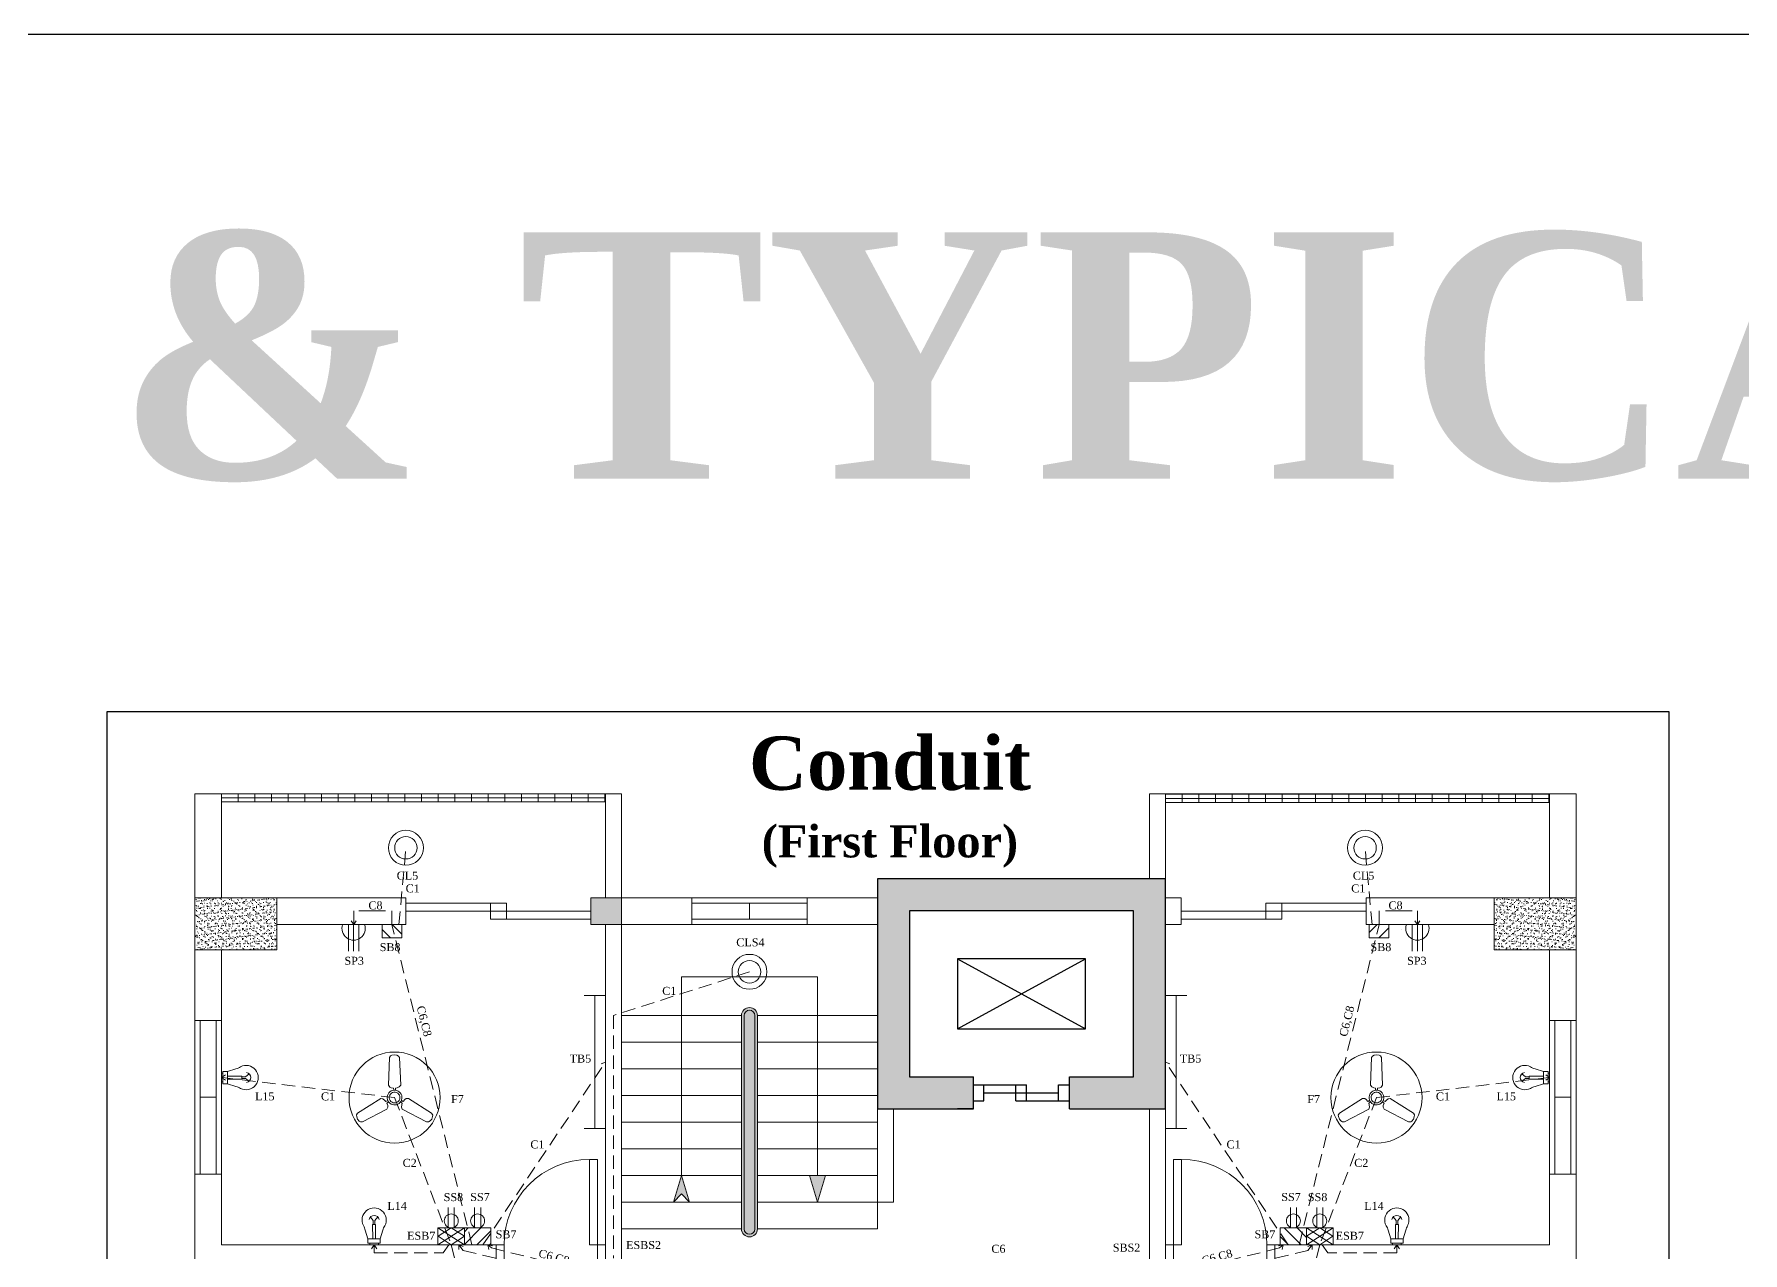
# Model space of a CAD drawing. Header units: inches. Extents: x -5775 to 2930, y 591 to 3437.
# Drawn here: x -3738 to -3097, y 1365 to 1822 of the extents above; entities that cross this region are included whole.
import ezdxf

# ---------------------------------------------------------------- set-up
doc = ezdxf.new("R2010")
doc.units = ezdxf.units.IN
doc.header["$LTSCALE"] = 20
doc.header["$MEASUREMENT"] = 0
doc.linetypes.add('HIDDEN', pattern=[0.375, 0.25, -0.125])
doc.layers.get('0').update_dxf_attribs({"lineweight": 5})
for name, color, linetype, lineweight in [('apps', 6, 'Continuous', 5), ('Baranda', 251, 'Continuous', 5), ('Door', 32, 'Continuous', 5), ('EPS', 1, 'HIDDEN', 5), ('Feature', 6, 'Continuous', 5), ('Fitting', 6, 'Continuous', 5), ('MPS', 5, 'HIDDEN', 5), ('Pillar', 250, 'Continuous', 5), ('Stair', 65, 'Continuous', 5), ('Stair Handle', 39, 'Continuous', 5), ('Window', 32, 'Continuous', 5)]:
    doc.layers.add(name, color=color, linetype=linetype, lineweight=lineweight)
for name, color, linetype in [('Box Text', 25, 'Continuous'), ('Lift', 59, 'Continuous'), ('SpecialText', 4, 'Continuous'), ('Text', 250, 'Continuous')]:
    doc.layers.add(name, color=color, linetype=linetype)
doc.styles.get("Standard").update_dxf_attribs({"font": 'times.ttf', "height": 6})
pattern_1 = [(37.5, (-3421.732, 1418.8442), (-0.11024, 3.37194), [0, -2.66, 0, -2.975, 0, -2.84375]), (7.5, (-3421.732, 1418.844), (3.09711, 4.93876), [0, -1.435, 0, -2.3975, 0, -0.91875]), (327.5, (-3423.8845, 1418.8442), (5.44975, 0.009903), [0, -0.875, 0, -3.15, 0, -4.1125]), (317.5, (-3423.8845, 1418.844), (5.26072, 1.53593), [0, -0.4375, 0, -2.065, 0, -2.3625])]
pattern_2 = [(315, (-205.471, 325.089), (3.977476, 3.977476), [])]

# ---------------------------------------------------------------- blocks, each defined once
blk = doc.blocks.new('Door1')
at = {"layer": 'Door'}
for points in [[(-6, 6), (-3, 6), (-3, 38), (-6, 38)], [(-41, 0), (-38, 0), (-38, 6), (-41, 6)], [(-3, 0), (0, 0), (0, 6), (-3, 6)]]:
    blk.add_lwpolyline(points, close=True, dxfattribs=at)
blk.add_arc((-6, 6), 32, 90, 180, dxfattribs=at)
blk = doc.blocks.new('Window1')
at = {"layer": 'Window'}
for p, q in [((36, 10), (-36, 10)), ((-36, 10), (-36, 0)), ((36, 8), (-36, 8)), ((0, 2), (0, 8)), ((36, 0), (36, 10)), ((-36, 2), (36, 2)), ((-36, 0), (36, 0))]:
    blk.add_line(p, q, dxfattribs=at)
blk = doc.blocks.new('Bulb')
at = {"layer": 'Feature'}
for p, q in [((-2.03, -0.08), (-2.64, -0.08)), ((-2.64, -0.08), (-2.64, -1.8)), ((-2.64, -1.8), (1.98, -1.8)), ((-0.85, -1.8), (-0.85, -7.14)), ((0.23, -7.14), (0.19, -1.8)), ((1.98, -0.08), (1.3, -0.08)), ((1.98, -1.8), (1.98, -0.08)), ((-0.65, -8.62), (-1.71, -9.96)), ((-0.85, -7.14), (0.23, -7.14)), ((-0.65, -7.14), (-0.65, -8.62)), ((0.02, -7.14), (0.02, -8.62)), ((0.02, -8.62), (1.03, -9.88))]:
    blk.add_line(p, q, dxfattribs=at)
blk.add_lwpolyline([(-2.03, 0.48), (1.3, 0.48), (1.3, -0.08), (-2.03, -0.08)], close=True, dxfattribs=at)
for centre, radius, start, end in [((-7.1, -4.32), 3.57, 319.3254, 349.89892), ((7.2, -4.26), 4.27, 189.39451, 214.76339), ((-0.36, -8.77), 4.55, 152.26004, 27.13295), ((-0.35, -8.62), 1.9, 189.2667, 350.32038)]:
    blk.add_arc(centre, radius, start, end, dxfattribs=at)
at = {"layer": 'Fitting'}
for p, q in [((-2.64, -1.8), (-3.59, -4.95)), ((1.98, -1.8), (2.99, -4.96))]:
    blk.add_line(p, q, dxfattribs=at)
blk = doc.blocks.new('Tube Light')
at = {"layer": 'Feature'}
for p, q in [((-4, 0), (-8, 0)), ((-8, 0), (0, 0)), ((-4, -26.55), (-4, 0)), ((-4, 0), (-4, -49.79)), ((-4, -49.79), (-8, -49.79)), ((-8, -49.79), (0, -49.79)), ((-7, -49.79), (-7, -49.79))]:
    blk.add_line(p, q, dxfattribs=at)
blk = doc.blocks.new('Main Distribution Board')
at = {"layer": 'Feature'}
for p, q in [((0, 0), (-10.5, -16.5)), ((-10.5, 0), (0, -16.5))]:
    blk.add_line(p, q, dxfattribs=at)
at = {"layer": 'Fitting'}
for p, q in [((-10.5, -16.5), (-10.5, 0)), ((-10.5, 0), (0, 0)), ((0, 0), (0, -7.1)), ((0, -7.1), (0, -16.5)), ((0, -16.5), (-10.5, -16.5))]:
    blk.add_line(p, q, dxfattribs=at)
blk = doc.blocks.new('Meter Board')
at = {"layer": 'Feature', "color": 5}
blk.add_blockref('Main Distribution Board', (0, 0), dxfattribs=at)
blk = doc.blocks.new('Combined SBEMSB')
at = {"layer": 'Feature'}
h = blk.add_hatch(dxfattribs=at)
h.set_pattern_fill('ANSI31', color=256, scale=45, angle=270, style=0)
h.set_pattern_definition(pattern_2)
h.paths.add_polyline_path([(-10.5, -16.5), (0, -16.5), (0, -7.1), (0, 0), (-10.5, 0)])
at = {"layer": 'apps'}
for p, q in [((-10.5, -24.7), (-5.3, -16.5)), ((-5.3, -16.5), (0, -24.7)), ((-5.3, -32.9), (-10.5, -24.7)), ((0, -24.7), (-5.3, -32.9))]:
    blk.add_line(p, q, dxfattribs=at)
at = {"layer": 'Feature'}
for p, q in [((-10.5, -16.5), (-10.5, 0)), ((-10.5, 0), (0, 0)), ((0, 0), (0, -7.1)), ((-23.3, -6.3), (-10.9, -6.3)), ((-23.3, -10.1), (-10.9, -10.1)), ((-14.9, -6.3), (-18.8, -6.3)), ((-14.9, -10.1), (-18.8, -10.1)), ((0, -7.1), (0, -16.5)), ((0, -16.5), (-10.5, -16.5)), ((-23.3, -22.8), (-10.9, -22.8)), ((-23.3, -26.6), (-10.9, -26.6)), ((-14.9, -22.8), (-18.8, -22.8)), ((-14.9, -26.6), (-18.8, -26.6))]:
    blk.add_line(p, q, dxfattribs=at)
for centre in [(-14.9, -8.2), (-14.9, -24.7)]:
    blk.add_ellipse(centre, major_axis=(3.09, 3.09), ratio=1, start_param=2.35619449019234, end_param=8.639379797371927, dxfattribs=at)
at = {"layer": 'Feature', "color": 5}
blk.add_blockref('Meter Board', (0, -16.5), dxfattribs=at)
blk = doc.blocks.new('Lower Socket')
at = {"layer": 'Feature'}
for p, q in [((-10, -2.23), (0.01, -2.23)), ((-5.82, -4.12), (-10, -4.12)), ((-10, -6.01), (0.01, -6.01)), ((0.01, -4.12), (-5.82, -4.12)), ((-1.45, -6.01), (-5.39, -6.01)), ((-1.45, -2.23), (-5.38, -2.23)), ((0.01, 0), (0.01, -8.24))]:
    blk.add_line(p, q, dxfattribs=at)
blk.add_ellipse((-1.45, -4.12), major_axis=(3.09, 3.09), ratio=1, start_param=6.728827, end_param=10.549932, dxfattribs=at)
blk = doc.blocks.new('Fan')
at = {"layer": 'apps'}
blk.add_circle((0, 0), 17.79, dxfattribs=at)
at = {"layer": 'Feature'}
for p, q in [((-1.94, 15.59), (-2.4, 4.83)), ((-1.53, 16.32), (-1.94, 15.59)), ((-1.01, 16.59), (-1.53, 16.32)), ((0, 16.75), (-1.01, 16.59)), ((0.92, 16.52), (0, 16.75)), ((1.59, 16.23), (0.92, 16.52)), ((1.95, 15.59), (1.59, 16.23)), ((2.39, 4.84), (1.95, 15.59)), ((-2.4, 4.83), (-1.88, 4.1)), ((-1.88, 4.1), (-1.31, 3.82)), ((-1.31, 3.82), (-0.36, 3.69)), ((-0.36, 3.69), (-0.35, 2.87)), ((0.37, 3.71), (0.98, 3.86)), ((0.37, 2.87), (0.37, 3.71)), ((0.98, 3.86), (1.83, 4.18)), ((1.83, 4.18), (2.39, 4.84)), ((-14.48, -6.11), (-14.85, -6.74)), ((-5.38, -0.35), (-14.48, -6.11)), ((-12.53, -9.47), (-2.99, -4.5)), ((-4.53, -0.5), (-5.38, -0.35)), ((-3.83, -1.08), (-4.53, -0.5)), ((-3.4, -1.54), (-3.83, -1.08)), ((-2.67, -1.11), (-3.4, -1.54)), ((-3.02, -2.16), (-2.31, -1.73)), ((-2.65, -3.04), (-3.02, -2.16)), ((-2.99, -4.5), (-2.61, -3.68)), ((-2.61, -3.68), (-2.65, -3.04)), ((2.3, -1.75), (3.03, -2.18)), ((3.38, -1.53), (2.66, -1.13)), ((2.85, -2.77), (2.7, -3.68)), ((2.7, -3.68), (3, -4.49)), ((3.03, -2.18), (2.85, -2.77)), ((3, -4.49), (12.53, -9.49)), ((3.96, -0.77), (3.38, -1.53)), ((4.49, -0.42), (3.96, -0.77)), ((5.39, -0.34), (4.49, -0.42)), ((14.47, -6.11), (5.39, -0.34)), ((14.9, -6.83), (14.47, -6.11)), ((-14.85, -6.74), (-14.76, -7.47)), ((-14.76, -7.47), (-14.51, -8.37)), ((-14.51, -8.37), (-13.86, -9.17)), ((-13.86, -9.17), (-13.37, -9.49)), ((-13.37, -9.49), (-12.53, -9.47)), ((12.53, -9.49), (13.26, -9.5)), ((13.26, -9.5), (13.85, -9.05)), ((13.85, -9.05), (14.5, -8.38)), ((14.5, -8.38), (14.87, -7.42)), ((14.87, -7.42), (14.9, -6.83))]:
    blk.add_line(p, q, dxfattribs=at)
blk.add_ellipse((0, 0), major_axis=(-2.25, -1.81), ratio=1, start_param=0.1099272146712063, end_param=6.393112521850792, dxfattribs=at)
blk.add_open_spline([(-1.48, -1.48), (-1.33, -1.62), (-1.16, -1.75), (-0.67, -2.01), (-0.32, -2.09), (0.38, -2.08), (0.73, -1.99), (1.33, -1.65), (1.59, -1.4), (1.96, -0.8), (2.07, -0.46), (2.1, 0.24), (2.03, 0.59), (1.73, 1.22), (1.5, 1.49), (0.93, 1.9), (0.6, 2.03), (-0.09, 2.12), (-0.45, 2.07), (-1.1, 1.81), (-1.39, 1.6), (-1.83, 1.06), (-1.99, 0.73), (-2.12, 0.05), (-2.09, -0.31), (-1.89, -0.96), (-1.71, -1.25), (-1.48, -1.48)], degree=3, knots=[0.109927, 0.109927, 0.109927, 0.109927, 0.4073, 0.4073, 0.908424, 0.908424, 1.409547, 1.409547, 1.91067, 1.91067, 2.411794, 2.411794, 2.912917, 2.912917, 3.414041, 3.414041, 3.915164, 3.915164, 4.416287, 4.416287, 4.917411, 4.917411, 5.418534, 5.418534, 5.919658, 5.919658, 6.393113, 6.393113, 6.393113, 6.393113], dxfattribs=at)
blk = doc.blocks.new('Switch Board')
at = {"layer": 'Feature'}
h = blk.add_hatch(dxfattribs=at)
h.set_pattern_fill('ANSI31', color=256, scale=45, angle=270, style=0)
h.set_pattern_definition(pattern_2)
h.paths.add_polyline_path([(-10.5, -16.45), (0, -16.45), (0, -7.11), (0, 0), (-10.5, 0)])
for p, q in [((-10.5, -16.45), (-10.5, 0)), ((-10.5, 0), (0, 0)), ((0, 0), (0, -7.11)), ((0, -7.11), (0, -16.45)), ((0, -16.45), (-10.5, -16.45))]:
    blk.add_line(p, q, dxfattribs=at)
blk = doc.blocks.new('Celling Fan')
at = {"layer": 'Feature', "lineweight": 5}
blk.add_ellipse((0, 0), major_axis=(3.09, 3.09), ratio=1, start_param=2.35619449019234, end_param=8.639379797371927, dxfattribs=at)
at = {"layer": 'Fitting'}
blk.add_circle((0, 0), 2.8, dxfattribs=at)
blk = doc.blocks.new('arrowMPS')
at = {"layer": 'EPS'}
for q in [(-1.48, 0.97), (-1.48, -0.97)]:
    blk.add_line((0, 0), q, dxfattribs=at)
blk = doc.blocks.new('arroeMPS')
at = {"layer": 'MPS'}
for q in [(-1.48, 0.97), (-1.48, -0.97)]:
    blk.add_line((0, 0), q, dxfattribs=at)

msp = doc.modelspace()

# ---------------------------------------------------------------- hatches: boundary and pattern name
at = {"layer": 'Baranda'}
h = msp.add_hatch(dxfattribs=at)
h.set_pattern_fill('GRATE', color=256, scale=50, style=0)
h.set_pattern_definition([(360, (-3667.732, 1533.861), (4e-16, 1.5625), []), (90, (-3667.732, 1533.861), (-6.25, 2e-15), [])])
h.paths.add_polyline_path([(-3523.73, 1536.86), (-3667.73, 1536.86), (-3667.73, 1533.86), (-3523.73, 1533.86)])
h = msp.add_hatch(dxfattribs=at)
h.set_pattern_fill('GRATE', color=256, scale=50, style=0)
h.set_pattern_definition([(360, (-3313.732, 1533.6333), (4e-16, 1.5625), []), (90, (-3313.732, 1533.633), (-6.25, 2e-15), [])])
h.paths.add_polyline_path([(-3169.73, 1533.63), (-3169.73, 1536.86), (-3313.73, 1536.86), (-3313.73, 1533.63)])
at = {"layer": 'Lift'}
h = msp.add_hatch(dxfattribs=at)
h.set_pattern_fill('AR-SAND', color=256, scale=1.75, style=0)
h.set_pattern_definition(pattern_1)
h.paths.add_polyline_path([(-3409.73, 1493.08), (-3325.73, 1493.08), (-3325.73, 1430.84), (-3349.73, 1430.84), (-3349.73, 1418.84), (-3313.73, 1418.84), (-3313.73, 1505.08), (-3421.73, 1505.08), (-3421.73, 1418.84), (-3385.73, 1418.84), (-3385.73, 1430.84), (-3409.73, 1430.84)])
h = msp.add_hatch(dxfattribs=at)
h.set_pattern_fill('AR-SAND', color=256, scale=1.75, style=0)
h.set_pattern_definition(pattern_1)
h.paths.add_polyline_path([(-3409.73, 1493.08), (-3325.73, 1493.08), (-3325.73, 1430.84), (-3349.73, 1430.84), (-3349.73, 1418.84), (-3313.73, 1418.84), (-3313.73, 1505.08), (-3421.73, 1505.08), (-3421.73, 1418.84), (-3385.73, 1418.84), (-3385.73, 1430.84), (-3409.73, 1430.84)])
at = {"layer": 'Pillar'}
h = msp.add_hatch(dxfattribs=at)
h.set_pattern_fill('AR-SAND', color=256, style=0)
h.set_pattern_definition([(37.5, (-3677.732, 753.861), (-0.0629934, 1.9268238), [0, -1.52, 0, -1.7, 0, -1.625]), (7.5, (-3677.732, 753.861), (1.769777, 2.822146), [0, -0.82, 0, -1.37, 0, -0.525]), (327.5, (-3678.962, 753.861), (3.114142, 0.005659), [0, -0.5, 0, -1.8, 0, -2.35]), (317.5, (-3678.962, 753.861), (3.006127, 0.8776756), [0, -0.25, 0, -1.18, 0, -1.35])])
h.paths.add_polyline_path([(-3159.73, 799.3), (-3190.38, 799.3), (-3190.38, 779.86), (-3159.73, 779.86)])
h.paths.add_polyline_path([(-3159.73, 990.59), (-3190.38, 990.59), (-3190.38, 971.15), (-3159.73, 971.15)])
h.paths.add_polyline_path([(-3289.73, 792.34), (-3303.18, 792.34), (-3303.18, 753.86), (-3289.73, 753.86)])
h.paths.add_polyline_path([(-3289.73, 983.86), (-3318.15, 983.86), (-3318.15, 977.86), (-3318.15, 969.64), (-3289.73, 969.64)])
h.paths.add_polyline_path([(-3159.73, 1333.03), (-3169.73, 1333.03), (-3176.52, 1333.03), (-3176.52, 1307.86), (-3159.73, 1307.86)])
h.paths.add_polyline_path([(-3305.88, 1341.09), (-3319.73, 1341.09), (-3319.73, 1313.86), (-3319.73, 1307.86), (-3313.73, 1307.86), (-3305.88, 1307.86)])
h.paths.add_polyline_path([(-3517.73, 1497.86), (-3529.19, 1497.86), (-3529.19, 1487.86), (-3517.73, 1487.86)])
h.paths.add_polyline_path([(-3660.94, 1333.03), (-3677.73, 1333.03), (-3677.73, 1307.86), (-3660.94, 1307.86)])
h.paths.add_polyline_path([(-3517.73, 1341.09), (-3531.58, 1341.09), (-3531.58, 1307.86), (-3523.73, 1307.86), (-3517.73, 1307.86), (-3517.73, 1313.86)])
h.paths.add_polyline_path([(-3647.08, 990.59), (-3677.73, 990.59), (-3677.73, 971.15), (-3647.08, 971.15)])
h.paths.add_polyline_path([(-3519.31, 983.86), (-3547.73, 983.86), (-3547.73, 969.64), (-3519.31, 969.64)])
h.paths.add_polyline_path([(-3647.08, 799.3), (-3677.73, 799.3), (-3677.73, 779.86), (-3647.08, 779.86)])
h.paths.add_polyline_path([(-3534.28, 792.34), (-3547.73, 792.34), (-3547.73, 753.86), (-3534.28, 753.86)])
h = msp.add_hatch(dxfattribs=at)
h.set_pattern_fill('AR-SAND', color=256, style=0)
h.set_pattern_definition([(37.5, (-3677.6458, 1478.419), (-0.06299, 1.926824), [0, -1.52, 0, -1.7, 0, -1.625]), (7.5, (-3677.6458, 1478.419), (1.76978, 2.82215), [0, -0.82, 0, -1.37, 0, -0.525]), (327.5, (-3678.8758, 1478.419), (3.11414, 0.00566), [0, -0.5, 0, -1.8, 0, -2.35]), (317.5, (-3678.8758, 1478.419), (3.00613, 0.87768), [0, -0.25, 0, -1.18, 0, -1.35])])
h.paths.add_polyline_path([(-3677.65, 1478.42), (-3646.99, 1478.42), (-3646.99, 1497.86), (-3677.65, 1497.86)])
h = msp.add_hatch(dxfattribs=at)
h.set_pattern_fill('AR-SAND', color=256, style=0)
h.set_pattern_definition([(142.5, (-3159.8183, 1478.419), (0.06299, 1.926824), [0, -1.52, 0, -1.7, 0, -1.625]), (172.5, (-3159.8183, 1478.419), (-1.76978, 2.82215), [0, -0.82, 0, -1.37, 0, -0.525]), (212.5, (-3158.5883, 1478.419), (-3.11414, 0.00566), [0, -0.5, 0, -1.8, 0, -2.35]), (222.5, (-3158.5883, 1478.419), (-3.00613, 0.87768), [0, -0.25, 0, -1.18, 0, -1.35])])
h.paths.add_polyline_path([(-3159.82, 1478.42), (-3159.82, 1497.86), (-3190.47, 1497.86), (-3190.47, 1478.42)])
at = {"layer": 'Stair Handle'}
for points in [[(-3466.73, 1453.78, 1), (-3472.73, 1453.78), (-3472.73, 1373.78, 1), (-3466.73, 1373.78)], [(-3466.73, 1453.78, 1), (-3472.73, 1453.78), (-3472.73, 1373.78, 1), (-3466.73, 1373.78)], [(-3495.23, 1393.78), (-3498.23, 1383.78), (-3495.23, 1386.96), (-3492.23, 1383.78)], [(-3495.23, 1393.78), (-3498.23, 1383.78), (-3495.23, 1386.96), (-3492.23, 1383.78)], [(-3441.23, 1393.78), (-3444.23, 1393.78), (-3447.23, 1393.78), (-3444.23, 1383.78)], [(-3441.23, 1393.78), (-3444.23, 1393.78), (-3447.23, 1393.78), (-3444.23, 1383.78)]]:
    msp.add_hatch(color=256, dxfattribs=at).paths.add_polyline_path(points)

# ---------------------------------------------------------------- linework, layer by layer
for p, q in [((-3677.73, 1536.86), (-3677.73, 1497.86)), ((-3677.73, 1536.86), (-3667.73, 1536.86)), ((-3667.73, 1536.86), (-3667.73, 1497.86)), ((-3523.73, 1524.86), (-3523.73, 1536.86)), ((-3523.73, 1536.86), (-3517.73, 1536.86)), ((-3517.73, 1536.86), (-3517.73, 1524.86)), ((-3319.73, 1524.86), (-3319.73, 1536.86)), ((-3319.73, 1536.86), (-3313.73, 1536.86)), ((-3313.73, 1536.86), (-3313.73, 1524.86)), ((-3159.73, 1536.86), (-3169.73, 1536.86)), ((-3169.73, 1536.86), (-3169.73, 1497.86)), ((-3159.73, 1536.86), (-3159.73, 1497.86)), ((-3523.73, 1524.86), (-3523.73, 1497.86)), ((-3517.73, 1524.86), (-3517.73, 1497.86)), ((-3319.73, 1524.86), (-3319.73, 1505.08)), ((-3313.73, 1524.86), (-3313.73, 1497.86)), ((-3667.73, 1497.86), (-3677.65, 1497.86)), ((-3598.55, 1497.86), (-3667.73, 1497.86)), ((-3598.55, 1497.86), (-3612.73, 1497.86)), ((-3598.55, 1487.86), (-3598.55, 1497.86)), ((-3431.73, 1497.86), (-3517.73, 1497.86)), ((-3431.73, 1497.86), (-3421.73, 1497.86)), ((-3421.73, 1497.86), (-3421.73, 1383.78)), ((-3421.73, 1497.86), (-3421.73, 1383.78)), ((-3307.82, 1497.86), (-3313.73, 1497.86)), ((-3307.82, 1497.86), (-3307.82, 1487.86)), ((-3236.09, 1497.86), (-3238.46, 1497.86)), ((-3238.46, 1497.86), (-3238.46, 1487.86)), ((-3190.47, 1497.86), (-3236.09, 1497.86)), ((-3218.73, 1497.86), (-3169.73, 1497.86)), ((-3169.73, 1497.86), (-3159.82, 1497.86)), ((-3618.73, 1487.86), (-3646.99, 1487.86)), ((-3612.73, 1487.86), (-3618.73, 1487.86)), ((-3612.73, 1487.86), (-3598.55, 1487.86)), ((-3523.73, 1487.86), (-3523.73, 1367.86)), ((-3431.73, 1487.86), (-3517.73, 1487.86)), ((-3517.73, 1487.86), (-3517.73, 1313.86)), ((-3517.73, 1487.86), (-3517.73, 1313.86)), ((-3431.73, 1487.86), (-3421.73, 1487.86)), ((-3313.73, 1487.86), (-3313.73, 1367.86)), ((-3313.73, 1487.86), (-3307.82, 1487.86)), ((-3238.46, 1487.86), (-3236.09, 1487.86)), ((-3236.09, 1487.86), (-3218.73, 1487.86)), ((-3218.73, 1487.86), (-3190.47, 1487.86)), ((-3225.21, 1485.86), (-3225.21, 1485.86)), ((-3677.73, 1478.42), (-3677.73, 727.86)), ((-3667.73, 1478.42), (-3667.73, 1367.86)), ((-3169.73, 1478.42), (-3169.73, 1367.86)), ((-3159.73, 1478.42), (-3159.73, 727.86)), ((-3415.73, 1418.84), (-3415.73, 1383.78)), ((-3319.73, 1418.84), (-3319.73, 1313.86)), ((-3421.73, 1383.78), (-3415.73, 1383.78)), ((-3421.73, 1383.78), (-3415.73, 1383.78)), ((-3667.73, 1367.86), (-3561.73, 1367.86)), ((-3571.73, 1367.86), (-3561.73, 1367.86)), ((-3529.73, 1367.86), (-3523.73, 1367.86)), ((-3529.73, 1367.86), (-3523.73, 1367.86)), ((-3307.73, 1367.86), (-3313.73, 1367.86)), ((-3307.73, 1367.86), (-3313.73, 1367.86)), ((-3169.73, 1367.86), (-3275.73, 1367.86)), ((-3265.73, 1367.86), (-3275.73, 1367.86))]:
    msp.add_line(p, q)
at = {"layer": 'Baranda'}
for p, q in [((-3667.73, 1536.86), (-3523.73, 1536.86)), ((-3667.73, 1533.86), (-3523.73, 1533.86)), ((-3169.73, 1536.86), (-3313.73, 1536.86)), ((-3169.73, 1533.63), (-3313.73, 1533.63))]:
    msp.add_line(p, q, dxfattribs=at)
at = {"layer": 'Box Text'}
msp.add_lwpolyline([(-3710.6, 1567.77), (-3125.06, 1567.77), (-3125.06, 696.94), (-3710.6, 696.94)], close=True, dxfattribs=at)
at = {"layer": 'Door'}
for p, q in [((-3598.55, 1495.86), (-3563.87, 1495.86)), ((-3598.55, 1492.86), (-3598.55, 1495.86)), ((-3598.55, 1492.86), (-3529.19, 1492.86)), ((-3566.87, 1495.86), (-3566.87, 1489.86)), ((-3560.87, 1495.86), (-3563.87, 1495.86)), ((-3560.87, 1489.86), (-3560.87, 1495.86)), ((-3529.19, 1492.86), (-3529.19, 1489.86)), ((-3238.46, 1492.86), (-3307.82, 1492.86)), ((-3307.82, 1492.86), (-3307.82, 1489.86)), ((-3276.14, 1489.86), (-3276.14, 1495.86)), ((-3276.14, 1495.86), (-3273.14, 1495.86)), ((-3238.46, 1495.86), (-3273.14, 1495.86)), ((-3270.14, 1495.86), (-3270.14, 1489.86)), ((-3238.46, 1492.86), (-3238.46, 1495.86)), ((-3238.46, 1495.86), (-3238.46, 1492.86)), ((-3566.87, 1489.86), (-3563.87, 1489.86)), ((-3563.87, 1489.86), (-3529.19, 1489.86)), ((-3563.87, 1489.86), (-3560.87, 1489.86)), ((-3273.14, 1489.86), (-3307.82, 1489.86)), ((-3273.14, 1489.86), (-3276.14, 1489.86)), ((-3270.14, 1489.86), (-3273.14, 1489.86))]:
    msp.add_line(p, q, dxfattribs=at)
at = {"layer": 'EPS'}
for p, q in [((-3469.73, 1470.17), (-3520.76, 1453.78)), ((-3520.76, 1453.78), (-3520.76, 1362.82)), ((-3602.8, 1423.03), (-3667.73, 1430.54)), ((-3234.66, 1423.03), (-3169.73, 1430.54)), ((-3602.8, 1423.03), (-3581.54, 1367.86)), ((-3234.66, 1423.03), (-3255.92, 1367.86)), ((-3581.54, 1367.86), (-3571.73, 1326.89)), ((-3577.13, 1365.76), (-3578.74, 1367.86)), ((-3577.13, 1365.76), (-3517.73, 1351.47)), ((-3260.33, 1365.76), (-3319.73, 1351.47)), ((-3255.92, 1367.86), (-3265.73, 1326.89)), ((-3260.33, 1365.76), (-3258.73, 1367.86))]:
    msp.add_line(p, q, dxfattribs=at)
at = {"layer": 'Lift'}
for p, q in [((-3421.73, 1505.08), (-3421.73, 1418.84)), ((-3313.73, 1505.08), (-3421.73, 1505.08)), ((-3421.73, 1505.08), (-3421.73, 1418.84)), ((-3313.73, 1418.84), (-3313.73, 1505.08)), ((-3409.73, 1493.08), (-3409.73, 1430.84)), ((-3325.73, 1493.08), (-3409.73, 1493.08)), ((-3325.73, 1430.84), (-3325.73, 1493.08)), ((-3391.73, 1475.08), (-3391.73, 1448.84)), ((-3343.73, 1475.08), (-3391.73, 1475.08)), ((-3391.73, 1448.84), (-3343.73, 1475.08)), ((-3391.73, 1475.08), (-3343.73, 1448.84)), ((-3343.73, 1448.84), (-3343.73, 1475.08)), ((-3391.73, 1448.84), (-3343.73, 1448.84)), ((-3349.73, 1448.84), (-3343.73, 1448.84)), ((-3409.73, 1430.84), (-3385.73, 1430.84)), ((-3385.73, 1418.84), (-3385.73, 1430.84)), ((-3349.73, 1430.84), (-3325.73, 1430.84)), ((-3349.73, 1418.84), (-3349.73, 1430.84)), ((-3385.73, 1427.84), (-3381.84, 1427.84)), ((-3381.84, 1421.84), (-3381.84, 1427.84)), ((-3381.84, 1427.84), (-3365.85, 1427.84)), ((-3381.84, 1424.84), (-3365.85, 1424.84)), ((-3369.85, 1421.84), (-3369.85, 1427.84)), ((-3365.85, 1421.84), (-3365.85, 1427.84)), ((-3365.85, 1424.84), (-3353.86, 1424.84)), ((-3353.86, 1427.84), (-3349.73, 1427.84)), ((-3353.86, 1421.84), (-3353.86, 1427.84)), ((-3421.73, 1418.84), (-3385.73, 1418.84)), ((-3421.73, 1418.84), (-3385.73, 1418.84)), ((-3385.73, 1418.84), (-3391.73, 1418.84)), ((-3391.73, 1418.84), (-3385.73, 1418.84)), ((-3385.73, 1421.84), (-3381.84, 1421.84)), ((-3369.85, 1421.84), (-3353.86, 1421.84)), ((-3353.86, 1421.84), (-3349.73, 1421.84)), ((-3349.73, 1418.84), (-3313.73, 1418.84))]:
    msp.add_line(p, q, dxfattribs=at)
at = {"layer": 'MPS'}
for p, q in [((-3601.18, 1487.86), (-3598.55, 1516.67)), ((-3236.29, 1487.86), (-3238.92, 1516.67)), ((-3611.24, 1493.09), (-3618.13, 1493.09)), ((-3618.13, 1493.09), (-3618.13, 1487.87)), ((-3611.24, 1493.09), (-3603.8, 1493.09)), ((-3603.8, 1493.09), (-3603.8, 1487.86)), ((-3226.22, 1493.09), (-3233.66, 1493.09)), ((-3233.66, 1493.09), (-3233.66, 1487.86)), ((-3226.22, 1493.09), (-3219.33, 1493.09)), ((-3219.33, 1493.09), (-3219.33, 1487.87)), ((-3573.8, 1367.86), (-3603.8, 1487.86)), ((-3263.66, 1367.86), (-3233.66, 1487.86)), ((-3569.68, 1367.86), (-3523.73, 1436.34)), ((-3267.78, 1367.86), (-3313.73, 1436.34)), ((-3610.45, 1367.86), (-3610.45, 1364.86)), ((-3610.45, 1364.86), (-3584.59, 1364.86)), ((-3584.59, 1364.86), (-3582.49, 1367.86)), ((-3582.49, 1367.86), (-3571.73, 1367.86)), ((-3566.43, 1366.69), (-3567.79, 1367.86)), ((-3566.43, 1366.69), (-3517.73, 1354.53)), ((-3271.03, 1366.69), (-3319.73, 1354.53)), ((-3271.03, 1366.69), (-3269.67, 1367.86)), ((-3254.97, 1367.86), (-3265.73, 1367.86)), ((-3252.87, 1364.86), (-3254.97, 1367.86)), ((-3227.02, 1364.86), (-3252.87, 1364.86)), ((-3227.02, 1367.86), (-3227.02, 1364.86))]:
    msp.add_line(p, q, dxfattribs=at)
at = {"layer": 'Pillar'}
for p, q in [((-3677.73, 1497.86), (-3646.99, 1497.86)), ((-3677.73, 1497.86), (-3677.73, 1478.42)), ((-3646.99, 1497.86), (-3646.99, 1478.42)), ((-3517.73, 1497.86), (-3529.19, 1497.86)), ((-3529.19, 1497.86), (-3529.19, 1487.86)), ((-3517.73, 1487.86), (-3517.73, 1497.86)), ((-3159.73, 1497.86), (-3190.47, 1497.86)), ((-3190.47, 1497.86), (-3190.47, 1478.42)), ((-3159.73, 1497.86), (-3159.73, 1478.42)), ((-3529.19, 1487.86), (-3517.73, 1487.86)), ((-3646.99, 1478.42), (-3677.73, 1478.42)), ((-3190.47, 1478.42), (-3159.73, 1478.42))]:
    msp.add_line(p, q, dxfattribs=at)
at = {"layer": 'SpecialText'}
msp.add_lwpolyline([(-5775.24, 1821.65), (-1536.2, 1821.65), (-1536.2, 591.27), (-5775.24, 591.27)], close=True, dxfattribs=at)
at = {"layer": 'Stair'}
for p, q in [((-3472.73, 1453.78), (-3517.73, 1453.78)), ((-3466.73, 1453.78), (-3421.73, 1453.78)), ((-3472.73, 1443.78), (-3517.73, 1443.78)), ((-3466.73, 1443.78), (-3421.73, 1443.78)), ((-3472.73, 1433.78), (-3517.73, 1433.78)), ((-3466.73, 1433.78), (-3421.73, 1433.78)), ((-3472.73, 1423.78), (-3517.73, 1423.78)), ((-3466.73, 1423.78), (-3421.73, 1423.78)), ((-3472.73, 1413.78), (-3517.73, 1413.78)), ((-3466.73, 1413.78), (-3421.73, 1413.78)), ((-3472.73, 1403.78), (-3517.73, 1403.78)), ((-3466.73, 1403.78), (-3421.73, 1403.78)), ((-3472.73, 1393.78), (-3517.73, 1393.78)), ((-3466.73, 1393.78), (-3421.73, 1393.78)), ((-3444.23, 1393.78), (-3447.23, 1393.78)), ((-3444.23, 1393.78), (-3447.23, 1393.78)), ((-3444.23, 1393.78), (-3441.23, 1393.78)), ((-3472.73, 1383.78), (-3517.73, 1383.78)), ((-3495.23, 1383.78), (-3498.23, 1383.78)), ((-3495.23, 1383.78), (-3492.23, 1383.78)), ((-3495.23, 1383.78), (-3492.23, 1383.78)), ((-3466.73, 1383.78), (-3421.73, 1383.78)), ((-3421.73, 1373.78), (-3421.73, 1383.78)), ((-3472.73, 1373.78), (-3517.73, 1373.78)), ((-3466.73, 1373.78), (-3421.73, 1373.78))]:
    msp.add_line(p, q, dxfattribs=at)
at = {"layer": 'Stair Handle'}
for p, q in [((-3495.23, 1393.78), (-3495.23, 1468.31)), ((-3495.23, 1468.31), (-3444.23, 1468.31)), ((-3495.23, 1393.78), (-3495.23, 1468.31)), ((-3444.23, 1468.31), (-3444.23, 1393.78)), ((-3444.23, 1468.31), (-3444.23, 1393.78)), ((-3472.73, 1453.78), (-3472.73, 1373.78)), ((-3472.73, 1453.78), (-3472.73, 1373.78)), ((-3471.73, 1453.78), (-3471.73, 1373.78)), ((-3471.73, 1453.78), (-3471.73, 1373.78)), ((-3467.73, 1453.78), (-3467.73, 1373.78)), ((-3467.73, 1453.78), (-3467.73, 1373.78)), ((-3466.73, 1453.78), (-3466.73, 1373.78)), ((-3466.73, 1453.78), (-3466.73, 1373.78)), ((-3498.23, 1383.78), (-3495.23, 1393.78)), ((-3498.23, 1383.78), (-3495.23, 1393.78)), ((-3492.23, 1383.78), (-3495.23, 1393.78)), ((-3492.23, 1383.78), (-3495.23, 1393.78)), ((-3447.23, 1393.78), (-3444.23, 1383.78)), ((-3447.23, 1393.78), (-3444.23, 1383.78)), ((-3441.23, 1393.78), (-3444.23, 1383.78)), ((-3441.23, 1393.78), (-3444.23, 1383.78)), ((-3495.23, 1386.96), (-3498.23, 1383.78)), ((-3495.23, 1386.96), (-3498.23, 1383.78)), ((-3495.23, 1386.96), (-3492.23, 1383.78)), ((-3495.23, 1386.96), (-3492.23, 1383.78))]:
    msp.add_line(p, q, dxfattribs=at)
for centre, radius, start, end in [((-3469.73, 1453.78), 3, 0, 180), ((-3469.73, 1453.78), 3, 0, 180), ((-3469.73, 1453.78), 2, 0, 180), ((-3469.73, 1453.78), 2, 0, 180), ((-3469.73, 1373.78), 3, 180, 0), ((-3469.73, 1373.78), 3, 180, 0), ((-3469.73, 1373.78), 2, 180, 0), ((-3469.73, 1373.78), 2, 180, 0)]:
    msp.add_arc(centre, radius, start, end, dxfattribs=at)

# ---------------------------------------------------------------- block references
for p, xscale, rotation in [((-3667.73, 1423.14), 0.8000000000924956, 90), ((-3169.73, 1423.14), -0.8000000000924956, 270)]:
    msp.add_blockref('Window1', p, dxfattribs=dict(xscale=xscale, rotation=rotation))
msp.add_blockref('Door1', (-3523.73, 1361.86))
at = {"xscale": -1}
msp.add_blockref('Door1', (-3313.73, 1361.86), dxfattribs=at)
at = {"layer": 'EPS'}
for name, p, rotation in [('arroeMPS', (-3523.73, 1436.34), 56.93053206840855), ('arrowMPS', (-3667.73, 1430.54), 180), ('arroeMPS', (-3610.45, 1367.86), 90), ('arrowMPS', (-3578.74, 1367.86), 126.0884608409126), ('arroeMPS', (-3567.79, 1367.86), 135.2134541485931)]:
    msp.add_blockref(name, p, dxfattribs=dict(at, rotation=rotation))
at = {"layer": 'EPS', "xscale": -1}
for name, p, rotation in [('arroeMPS', (-3313.73, 1436.34), 303.0694679315915), ('arrowMPS', (-3169.73, 1430.54), 180), ('arroeMPS', (-3269.67, 1367.86), 224.7865458514069), ('arrowMPS', (-3258.73, 1367.86), 233.9115391590874), ('arroeMPS', (-3227.02, 1367.86), 270)]:
    msp.add_blockref(name, p, dxfattribs=dict(at, rotation=rotation))
at = {"layer": 'Fitting'}
for name, p, xscale, yscale, zscale in [('Celling Fan', (-3598.55, 1516.67), 1.500000000174623, 1.500000000174623, 1.500000000174), ('Celling Fan', (-3238.92, 1516.67), -1.500000000174623, 1.500000000174623, 1.500000000174), ('Celling Fan', (-3469.73, 1470.17), 1.500000000174623, 1.500000000174623, 1.500000000174), ('Fan', (-3602.8, 1423.03), 0.9600000001119042, 0.9600000001119042, 0.96000000011136), ('Fan', (-3234.66, 1423.03), -0.9600000001119042, 0.9600000001119042, 0.96000000011136)]:
    msp.add_blockref(name, p, dxfattribs=dict(at, xscale=xscale, yscale=yscale, zscale=zscale))
for name, p, rotation in [('Lower Socket', (-3622.26, 1487.86), 90), ('Bulb', (-3170.22, 1430.18), 270)]:
    msp.add_blockref(name, p, dxfattribs=dict(at, rotation=rotation))
at = {"layer": 'Fitting', "yscale": 0.3000000000356522}
for p, xscale in [((-3600.1, 1487.86), 0.7000000000807631), ((-3237.36, 1487.86), -0.7000000000807631)]:
    msp.add_blockref('Switch Board', p, dxfattribs=dict(at, xscale=xscale))
at = {"layer": 'Fitting', "xscale": -1}
for name, p, rotation in [('Lower Socket', (-3215.21, 1487.86), 270), ('Bulb', (-3667.25, 1430.18), 90)]:
    msp.add_blockref(name, p, dxfattribs=dict(at, rotation=rotation))
at = {"layer": 'Fitting'}
msp.add_blockref('Tube Light', (-3523.73, 1461.24), dxfattribs=at)
at = {"layer": 'Fitting', "xscale": -1}
msp.add_blockref('Tube Light', (-3313.73, 1461.24), dxfattribs=at)
at = {"layer": 'Fitting', "color": 3, "rotation": 180}
msp.add_blockref('Bulb', (-3610.81, 1368.34), dxfattribs=at)
at = {"layer": 'Fitting', "yscale": 0.6000000000694854, "zscale": 0.6000000000696}
for p, xscale, rotation in [((-3566.73, 1367.86), 0.6000000000694854, 270), ((-3270.73, 1367.86), -0.6000000000694854, 90)]:
    msp.add_blockref('Combined SBEMSB', p, dxfattribs=dict(at, xscale=xscale, rotation=rotation))
at = {"layer": 'Fitting', "color": 3, "xscale": -1, "rotation": 180}
msp.add_blockref('Bulb', (-3226.65, 1368.34), dxfattribs=at)
at = {"layer": 'MPS', "rotation": 270}
msp.add_blockref('arroeMPS', (-3618.13, 1487.86), dxfattribs=at)
at = {"layer": 'MPS', "xscale": -1, "rotation": 90}
msp.add_blockref('arroeMPS', (-3219.33, 1487.86), dxfattribs=at)
at = {"layer": 'Stair Handle', "xscale": 0.6000000000694854}
msp.add_blockref('Window1', (-3469.73, 1487.86), dxfattribs=at)

# ---------------------------------------------------------------- texts
at = {"layer": 'EPS', "char_height": 3}
for s, insert, width, attachment_point in [('C1', (-3502.44, 1464.53), 16.9377, 1), ('C1', (-3630.39, 1424.96), 8.0664, 1), ('C1', (-3207.08, 1424.96), 8.0664, 3), ('C2', (-3599.77, 1400.06), 13.6163, 1), ('C2', (-3237.7, 1400.06), 13.6163, 3)]:
    msp.add_mtext(s, dxfattribs=dict(at, insert=insert, width=width, attachment_point=attachment_point))
at = {"layer": 'Fitting', "char_height": 3}
for s, insert, width, attachment_point in [('CL5', (-3602, 1507.73), 13.5263, 1), ('CL5', (-3235.46, 1507.73), 13.5263, 3), ('SB8', (-3608.38, 1480.93), 7.4139, 1), ('CLS4', (-3474.68, 1482.72), 16.6307, 1), ('SB8', (-3229.08, 1480.93), 7.4139, 3), ('SP3', (-3621.6, 1475.81), 7.4139, 1), ('SP3', (-3215.87, 1475.81), 7.4139, 3), ('TB5', (-3537.14, 1439.15), 7.4139, 1), ('TB5', (-3300.33, 1439.15), 7.4139, 3), ('L15', (-3655.1, 1425.01), 7.4139, 1), ('F7', (-3581.64, 1423.95), 7.4139, 1), ('F7', (-3255.82, 1423.95), 7.4139, 3), ('L15', (-3182.36, 1425.01), 7.4139, 3), ('L14', (-3605.5, 1383.93), 7.4139, 1), ('SS8', (-3584.39, 1387.22), 7.4139, 1), ('SS7', (-3574.42, 1387.26), 7.4139, 1), ('SS7', (-3263.04, 1387.26), 7.4139, 3), ('SS8', (-3253.07, 1387.22), 7.4139, 3), ('L14', (-3231.96, 1383.93), 7.4139, 3), ('ESB7', (-3598.09, 1372.73), 7.4139, 1), ('SB7', (-3564.91, 1373.28), 7.4139, 1), ('SB7', (-3272.56, 1373.28), 7.4139, 3), ('ESB7', (-3239.37, 1372.73), 7.4139, 3), ('ESBS2', (-3502.89, 1369.25), 16.6307, 3), ('SBS2', (-3323.19, 1368.27), 16.6307, 3)]:
    msp.add_mtext(s, dxfattribs=dict(at, insert=insert, width=width, attachment_point=attachment_point))
at = {"layer": 'MPS', "char_height": 3}
for s, insert, width, attachment_point in [('C1', (-3598.64, 1502.94), 6.9328, 1), ('C1', (-3238.83, 1502.94), 6.9328, 3), ('C8', (-3612.6, 1496.57), 11.9654, 1), ('C8', (-3224.86, 1496.57), 11.9654, 3), ('C1', (-3551.88, 1406.97), 15.1865, 1), ('C1', (-3285.59, 1406.97), 15.1865, 3), ('C6', (-3379.02, 1367.85), 16.1304, 1)]:
    msp.add_mtext(s, dxfattribs=dict(at, insert=insert, width=width, attachment_point=attachment_point))
for insert, width, attachment_point, rotation in [((-3591.62, 1457.73), 30.3692, 1, 283.95037), ((-3245.85, 1457.73), 30.3692, 3, 76.04963), ((-3548.3, 1366.28), 8.9831, 1, 345.03384), ((-3289.16, 1366.28), 8.9831, 3, 14.96616)]:
    msp.add_mtext('C6,C8', dxfattribs=dict(at, insert=insert, width=width, attachment_point=attachment_point, rotation=rotation))
at = {"layer": 'SpecialText', "insert": (-4153.07, 1747.37), "char_height": 92.3077, "width": 2110.2221, "attachment_point": 1}
msp.add_mtext('{\\fTimes New Roman|b1|i0|c0|p18;FIRST & TYPICAL FLOOR}', dxfattribs=at)
at = {"layer": 'Text', "insert": (-3417.08, 1558.41), "char_height": 5, "width": 346.1864, "attachment_point": 2}
msp.add_mtext('{\\fTimes New Roman|b1|i0|c0|p18;\\H4x;Conduit\\H0.9x;\\P\\H0.6667x;(First Floor)}', dxfattribs=at)

doc.saveas('drawing.dxf')
